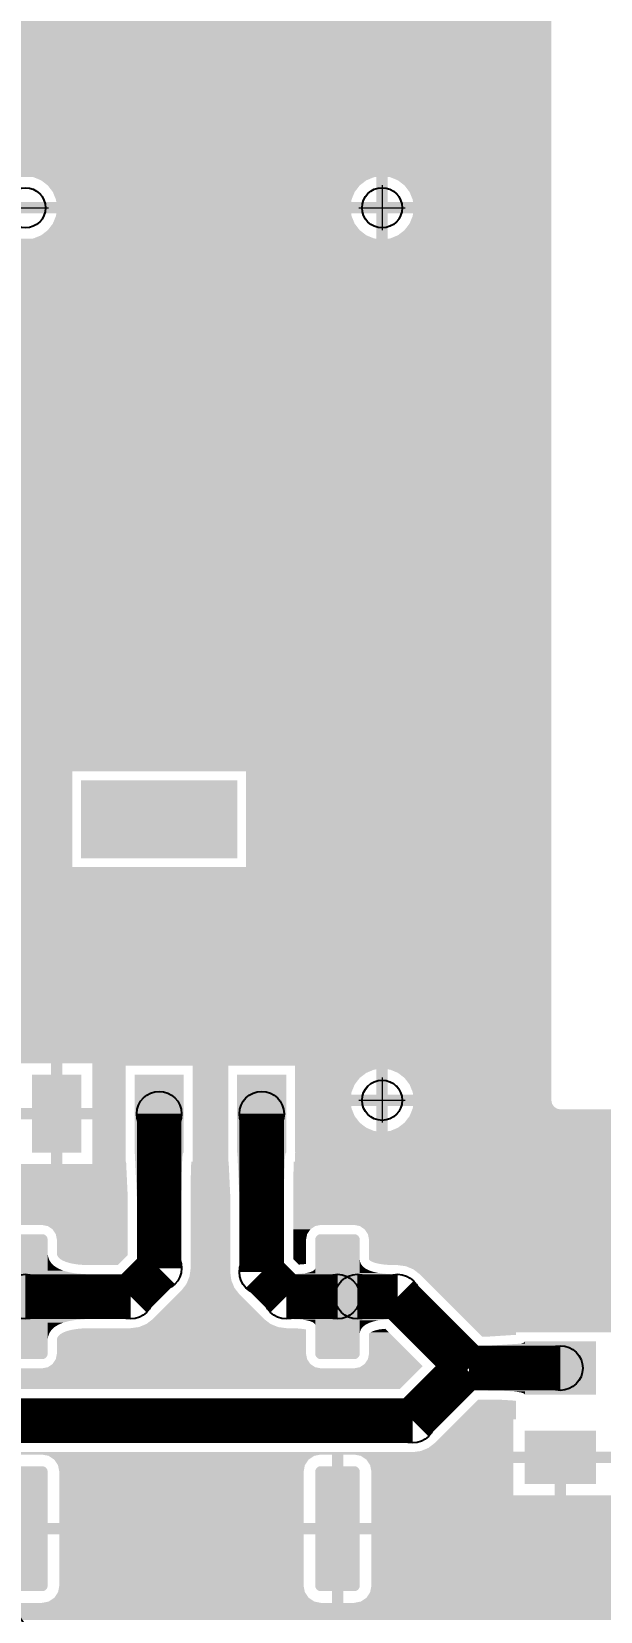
# Model space of a CAD drawing. Header units: millimetres. Extents: x -3633 to 871, y -630 to 261.
# Drawn here: x -1436.8 to -1411.1, y 56.4 to 127.5 of the extents above; entities that cross this region are included whole.
import ezdxf

# ---------------------------------------------------------------- set-up
doc = ezdxf.new("R2010")
doc.units = ezdxf.units.MM
for name, color, linetype in [('DRILL', 7, 'Continuous'), ('DRILL GOST', 7, 'Continuous'), ('TOP_LAYER', 7, 'Continuous'), ('TOP_PASTE', 8, 'Continuous')]:
    doc.layers.add(name, color=color, linetype=linetype)
doc.layers.add('Размерные линии', color=7, linetype='Continuous', lineweight=15)
doc.styles.add('Main', font='isocpeur.ttf', dxfattribs={"height": 3})
doc.dimstyles.new('ISO-25', dxfattribs={"dimtxt": 3, "dimasz": 4, "dimexe": 1.25, "dimexo": 0.625, "dimtad": 1, "dimtoh": 1, "dimtxsty": 'Main', "dimcen": 2.5, "dimadec": 0, "dimazin": 0, "dimtfac": 1, "dimtmove": 0, "dimatfit": 3, "dimfxl": 1, "dimarcsym": 0})

# ---------------------------------------------------------------- blocks, each defined once
blk = doc.blocks.new('ROUND_26')
blk.add_circle((0, 0), 0.0177)
blk = doc.blocks.new('RECTANGLE_23')
blk.add_solid([(0.0217, 0.0344), (0.0217, -0.0344), (-0.0217, 0.0344), (-0.0217, -0.0344)])
blk = doc.blocks.new('RECTANGLE_25')
blk.add_solid([(0.0689, 0.0344), (0.0689, -0.0344), (-0.0689, 0.0344), (-0.0689, -0.0344)])
blk = doc.blocks.new('RECTANGLE_ROUNDED_21')
for points in [[(-0.0197, 0.0502), (-0.0196, 0.0508), (0.0197, 0.0502), (0.0196, 0.0508)], [(-0.0197, -0.0502), (-0.0197, 0.0502), (0.0197, -0.0502), (0.0197, 0.0502)], [(-0.0196, 0.0508), (-0.0195, 0.0514), (0.0196, 0.0508), (0.0195, 0.0514)], [(-0.0195, 0.0514), (-0.0194, 0.0519), (0.0195, 0.0514), (0.0194, 0.0519)], [(-0.0194, 0.0519), (-0.0191, 0.0525), (0.0194, 0.0519), (0.0191, 0.0525)], [(-0.0191, 0.0525), (-0.0188, 0.053), (0.0191, 0.0525), (0.0188, 0.053)], [(-0.0188, 0.053), (-0.0184, 0.0535), (0.0188, 0.053), (0.0184, 0.0535)], [(-0.0184, 0.0535), (-0.018, 0.0539), (0.0184, 0.0535), (0.018, 0.0539)], [(-0.018, 0.0539), (-0.0176, 0.0542), (0.018, 0.0539), (0.0176, 0.0542)], [(-0.0176, 0.0542), (-0.0171, 0.0546), (0.0176, 0.0542), (0.0171, 0.0546)], [(-0.0171, 0.0546), (-0.0165, 0.0548), (0.0171, 0.0546), (0.0165, 0.0548)], [(-0.0165, 0.0548), (-0.0159, 0.055), (0.0165, 0.0548), (0.0159, 0.055)], [(-0.0159, 0.055), (-0.0154, 0.0551), (0.0159, 0.055), (0.0154, 0.0551)], [(-0.0154, 0.0551), (-0.0148, 0.0551), (0.0154, 0.0551), (0.0148, 0.0551)], [(-0.0196, -0.0508), (-0.0197, -0.0502), (0.0196, -0.0508), (0.0197, -0.0502)], [(-0.0195, -0.0514), (-0.0196, -0.0508), (0.0195, -0.0514), (0.0196, -0.0508)], [(-0.0194, -0.0519), (-0.0195, -0.0514), (0.0194, -0.0519), (0.0195, -0.0514)], [(-0.0191, -0.0525), (-0.0194, -0.0519), (0.0191, -0.0525), (0.0194, -0.0519)], [(-0.0188, -0.053), (-0.0191, -0.0525), (0.0188, -0.053), (0.0191, -0.0525)], [(-0.0184, -0.0535), (-0.0188, -0.053), (0.0184, -0.0535), (0.0188, -0.053)], [(-0.018, -0.0539), (-0.0184, -0.0535), (0.018, -0.0539), (0.0184, -0.0535)], [(-0.0176, -0.0542), (-0.018, -0.0539), (0.0176, -0.0542), (0.018, -0.0539)], [(-0.0171, -0.0546), (-0.0176, -0.0542), (0.0171, -0.0546), (0.0176, -0.0542)], [(-0.0165, -0.0548), (-0.0171, -0.0546), (0.0165, -0.0548), (0.0171, -0.0546)], [(-0.0159, -0.055), (-0.0165, -0.0548), (0.0159, -0.055), (0.0165, -0.0548)], [(-0.0154, -0.0551), (-0.0159, -0.055), (0.0154, -0.0551), (0.0159, -0.055)], [(-0.0148, -0.0551), (-0.0154, -0.0551), (0.0148, -0.0551), (0.0154, -0.0551)]]:
    blk.add_solid(points)
blk = doc.blocks.new('RECTANGLE_7')
blk.add_solid([(0.0315, 0.0236), (0.0315, -0.0236), (-0.0315, 0.0236), (-0.0315, -0.0236)])
blk = doc.blocks.new('ROUND_3')
blk.add_circle((0, 0), 0.0197)
blk = doc.blocks.new('RECTANGLE_22')
blk.add_solid([(0.0217, 0.0344), (0.0217, -0.0344), (-0.0217, 0.0344), (-0.0217, -0.0344)])
blk = doc.blocks.new('*D91')
at = {"color": 0, "lineweight": -2, "transparency": 16777216}
for p, q in [((-1382.193, 119.578), (-1360.962, 119.589)), ((-1411.781, 48.205), (-1396.785, 33.176))]:
    blk.add_line(p, q, dxfattribs=at)
blk.add_arc((-1482.949, 119.528), 120.737, 316.83604, 358.1304, dxfattribs=at)
at = {"color": 0, "transparency": 16777216}
for points in [[(-1362.943, 115.6), (-1361.609, 115.578), (-1362.212, 119.588)], [(-1394.405, 36.469), (-1395.362, 37.397), (-1397.668, 34.061)]]:
    blk.add_solid(points, dxfattribs=at)
at = {"layer": 'Defpoints', "color": 0, "transparency": 16777216}
for p in [(-1482.949, 119.528), (-1382.818, 119.578), (-1378.421, 59.101), (-1412.223, 48.648)]:
    blk.add_point(p, dxfattribs=at)
at = {"color": 0, "transparency": 16777216, "insert": (-1372.706, 75.763), "char_height": 3, "attachment_point": 5, "rotation": 68.34751, "style": 'Main'}
blk.add_mtext('45°', dxfattribs=at)
blk = doc.blocks.new('*D92')
at = {"color": 0, "lineweight": -2, "transparency": 16777216}
for p, q in [((-1482.949, 119.528), (-1424.411, 38.291)), ((-1407.295, 14.539), (-1422.072, 35.045)), ((-1392.217, 14.539), (-1407.295, 14.539))]:
    blk.add_line(p, q, dxfattribs=at)
blk.add_arc((-1482.949, 119.528), 100.131, 305.06073, 314.58013, dxfattribs=at)
at = {"color": 0, "transparency": 16777216}
blk.add_solid([(-1421.531, 35.435), (-1422.613, 34.656), (-1424.411, 38.291)], dxfattribs=at)
at = {"layer": 'Defpoints', "color": 0, "transparency": 16777216}
for p in [(-1482.949, 119.528), (-1424.411, 38.291)]:
    blk.add_point(p, dxfattribs=at)
at = {"color": 0, "transparency": 16777216, "insert": (-1395.217, 16.664), "char_height": 3, "attachment_point": 5, "style": 'Main'}
blk.add_mtext('R50', dxfattribs=at)

msp = doc.modelspace()

# ---------------------------------------------------------------- linework, layer by layer
at = {"layer": 'DRILL', "lineweight": 0}
for p, q in [((-1420.967, 120.597), (-1420.967, 118.575)), ((-1438.072, 119.578), (-1435.989, 119.578)), ((-1422.009, 119.578), (-1419.925, 119.578)), ((-1420.967, 80.44), (-1420.967, 78.418)), ((-1422.009, 79.421), (-1419.925, 79.421))]:
    msp.add_line(p, q, dxfattribs=at)
at = {"layer": 'DRILL GOST', "lineweight": 0}
for centre in [(-1437.031, 119.578), (-1420.967, 119.578), (-1420.967, 79.421)]:
    msp.add_circle(centre, 0.911, dxfattribs=at)
at = {"layer": 'TOP_LAYER', "const_width": 2.008, "elevation": 0}
for points in [[(-1431.007, 71.865), (-1431.007, 78.818)], [(-1426.389, 71.691), (-1426.389, 78.818)], [(-1432.286, 70.586), (-1431.007, 71.865)], [(-1426.389, 71.691), (-1425.284, 70.586)], [(-1437.031, 70.586), (-1432.286, 70.586)], [(-1425.284, 70.586), (-1422.976, 70.586)], [(-1422.09, 70.586), (-1420.266, 70.586)], [(-1420.266, 70.586), (-1417.054, 67.373)], [(-1419.592, 65.008), (-1417.226, 67.373)], [(-1417.054, 67.373), (-1412.936, 67.373)], [(-1438.921, 65.008), (-1419.592, 65.008)]]:
    msp.add_lwpolyline(points, dxfattribs=at)
at = {"layer": 'TOP_LAYER'}
for points in [[(-1435.88, 79.073), (-1435.88, 81.085), (-1435.37, 79.073), (-1435.37, 81.085)], [(-1435.88, 76.551), (-1435.88, 78.563), (-1435.37, 76.551), (-1435.37, 78.563)], [(-1432.104, 77.047), (-1432.105, 77.067), (-1429.927, 77.047), (-1429.909, 77.067)], [(-1432.102, 76.987), (-1432.104, 77.047), (-1429.943, 76.987), (-1429.927, 77.047)], [(-1432.097, 76.887), (-1432.102, 76.987), (-1429.957, 76.887), (-1429.943, 76.987)], [(-1432.09, 76.746), (-1432.097, 76.887), (-1429.969, 76.746), (-1429.957, 76.887)], [(-1427.486, 77.047), (-1427.487, 77.067), (-1425.309, 77.047), (-1425.291, 77.067)], [(-1427.483, 76.987), (-1427.486, 77.047), (-1425.325, 76.987), (-1425.309, 77.047)], [(-1427.479, 76.887), (-1427.483, 76.987), (-1425.339, 76.887), (-1425.325, 76.987)], [(-1427.472, 76.746), (-1427.479, 76.887), (-1425.351, 76.746), (-1425.339, 76.887)], [(-1432.045, 75.782), (-1432.09, 76.746), (-1429.999, 75.782), (-1429.969, 76.746)], [(-1427.427, 75.782), (-1427.472, 76.746), (-1425.381, 75.782), (-1425.351, 76.746)], [(-1432.011, 75.06), (-1432.045, 75.782), (-1430.003, 75.06), (-1429.999, 75.782)], [(-1427.393, 75.06), (-1427.427, 75.782), (-1425.385, 75.06), (-1425.381, 75.782)], [(-1436.034, 72.403), (-1436.034, 72.594), (-1436.014, 72.403), (-1436.034, 72.594)], [(-1436.034, 72.232), (-1436.034, 72.403), (-1435.954, 72.232), (-1436.014, 72.403)], [(-1436.034, 72.082), (-1436.034, 72.232), (-1435.853, 72.082), (-1435.954, 72.232)], [(-1436.034, 71.951), (-1436.034, 72.082), (-1435.712, 71.951), (-1435.853, 72.082)], [(-1436.034, 71.841), (-1436.034, 71.951), (-1435.531, 71.841), (-1435.712, 71.951)], [(-1436.034, 71.75), (-1436.034, 71.841), (-1435.309, 71.75), (-1435.531, 71.841)], [(-1424.025, 71.783), (-1423.985, 71.834), (-1423.972, 71.783), (-1423.972, 71.834)], [(-1423.985, 71.834), (-1423.972, 71.892), (-1423.972, 71.834), (-1423.972, 71.892)], [(-1421.979, 72.159), (-1421.979, 72.293), (-1421.962, 72.159), (-1421.979, 72.293)], [(-1421.979, 72.04), (-1421.979, 72.159), (-1421.911, 72.04), (-1421.962, 72.159)], [(-1421.979, 71.934), (-1421.979, 72.04), (-1421.825, 71.934), (-1421.911, 72.04)], [(-1421.979, 71.843), (-1421.979, 71.934), (-1421.705, 71.843), (-1421.825, 71.934)], [(-1421.979, 71.766), (-1421.979, 71.843), (-1421.551, 71.766), (-1421.705, 71.843)], [(-1436.034, 71.68), (-1436.034, 71.75), (-1435.047, 71.68), (-1435.309, 71.75)], [(-1436.034, 71.63), (-1436.034, 71.68), (-1434.745, 71.63), (-1435.047, 71.68)], [(-1436.034, 71.6), (-1436.034, 71.63), (-1434.403, 71.6), (-1434.745, 71.63)], [(-1436.034, 71.59), (-1436.034, 71.6), (-1434.02, 71.59), (-1434.403, 71.6)], [(-1436.034, 69.582), (-1436.034, 71.59), (-1434.02, 69.582), (-1434.02, 71.59)], [(-1425.284, 71.59), (-1425.035, 71.593), (-1423.972, 71.59), (-1423.972, 71.593)], [(-1425.284, 69.582), (-1425.284, 71.59), (-1423.972, 69.582), (-1423.972, 71.59)], [(-1425.035, 71.593), (-1424.444, 71.638), (-1423.972, 71.593), (-1423.972, 71.638)], [(-1424.444, 71.638), (-1424.3, 71.665), (-1423.972, 71.638), (-1423.972, 71.665)], [(-1424.3, 71.665), (-1424.182, 71.698), (-1423.972, 71.665), (-1423.972, 71.698)], [(-1424.182, 71.698), (-1424.09, 71.738), (-1423.972, 71.698), (-1423.972, 71.738)], [(-1424.09, 71.738), (-1424.025, 71.783), (-1423.972, 71.738), (-1423.972, 71.783)], [(-1421.979, 71.702), (-1421.979, 71.766), (-1421.363, 71.702), (-1421.551, 71.766)], [(-1421.979, 71.653), (-1421.979, 71.702), (-1421.14, 71.653), (-1421.363, 71.702)], [(-1421.979, 71.618), (-1421.979, 71.653), (-1420.883, 71.618), (-1421.14, 71.653)], [(-1421.979, 71.597), (-1421.979, 71.618), (-1420.592, 71.597), (-1420.883, 71.618)], [(-1421.979, 71.59), (-1421.979, 71.597), (-1420.266, 71.59), (-1420.592, 71.597)], [(-1421.979, 69.582), (-1421.979, 71.59), (-1420.266, 69.582), (-1420.266, 71.59)], [(-1436.034, 69.572), (-1436.034, 69.582), (-1434.403, 69.572), (-1434.02, 69.582)], [(-1436.034, 69.542), (-1436.034, 69.572), (-1434.745, 69.542), (-1434.403, 69.572)], [(-1436.034, 69.492), (-1436.034, 69.542), (-1435.047, 69.492), (-1434.745, 69.542)], [(-1436.034, 69.421), (-1436.034, 69.492), (-1435.309, 69.421), (-1435.047, 69.492)], [(-1436.034, 69.331), (-1436.034, 69.421), (-1435.531, 69.331), (-1435.309, 69.421)], [(-1436.034, 69.221), (-1436.034, 69.331), (-1435.712, 69.221), (-1435.531, 69.331)], [(-1436.034, 69.09), (-1436.034, 69.221), (-1435.853, 69.09), (-1435.712, 69.221)], [(-1436.034, 68.939), (-1436.034, 69.09), (-1435.954, 68.939), (-1435.853, 69.09)], [(-1425.035, 69.579), (-1425.284, 69.582), (-1423.972, 69.579), (-1423.972, 69.582)], [(-1424.615, 69.555), (-1425.035, 69.579), (-1423.972, 69.555), (-1423.972, 69.579)], [(-1424.444, 69.534), (-1424.615, 69.555), (-1423.972, 69.534), (-1423.972, 69.555)], [(-1424.3, 69.506), (-1424.444, 69.534), (-1423.972, 69.506), (-1423.972, 69.534)], [(-1424.182, 69.473), (-1424.3, 69.506), (-1423.972, 69.473), (-1423.972, 69.506)], [(-1424.09, 69.434), (-1424.182, 69.473), (-1423.972, 69.434), (-1423.972, 69.473)], [(-1424.025, 69.389), (-1424.09, 69.434), (-1423.972, 69.389), (-1423.972, 69.434)], [(-1423.985, 69.337), (-1424.025, 69.389), (-1423.972, 69.337), (-1423.972, 69.389)], [(-1423.972, 69.28), (-1423.985, 69.337), (-1423.972, 69.28), (-1423.972, 69.337)], [(-1421.979, 69.575), (-1421.979, 69.582), (-1420.592, 69.575), (-1420.266, 69.582)], [(-1421.979, 69.519), (-1421.979, 69.575), (-1421.14, 69.519), (-1420.592, 69.575)], [(-1421.979, 69.47), (-1421.979, 69.519), (-1421.363, 69.47), (-1421.14, 69.519)], [(-1421.979, 69.406), (-1421.979, 69.47), (-1421.551, 69.406), (-1421.363, 69.47)], [(-1421.979, 69.329), (-1421.979, 69.406), (-1421.705, 69.329), (-1421.551, 69.406)], [(-1421.979, 69.238), (-1421.979, 69.329), (-1421.825, 69.238), (-1421.705, 69.329)], [(-1421.979, 69.132), (-1421.979, 69.238), (-1421.911, 69.132), (-1421.825, 69.238)], [(-1421.979, 69.013), (-1421.979, 69.132), (-1421.962, 69.013), (-1421.911, 69.132)], [(-1421.979, 68.879), (-1421.979, 69.013), (-1421.979, 68.879), (-1421.962, 69.013)], [(-1436.034, 68.769), (-1436.034, 68.939), (-1436.014, 68.769), (-1435.954, 68.939)], [(-1436.034, 68.578), (-1436.034, 68.769), (-1436.034, 68.578), (-1436.014, 68.769)], [(-1416.544, 68.377), (-1416.163, 68.379), (-1414.536, 68.377), (-1414.536, 68.379)], [(-1416.544, 66.369), (-1416.544, 68.377), (-1414.536, 66.369), (-1414.536, 68.377)], [(-1416.163, 68.379), (-1414.717, 68.473), (-1414.536, 68.379), (-1414.536, 68.473)], [(-1414.717, 68.473), (-1414.617, 68.502), (-1414.536, 68.473), (-1414.536, 68.502)], [(-1414.617, 68.502), (-1414.557, 68.535), (-1414.536, 68.502), (-1414.536, 68.535)], [(-1414.557, 68.535), (-1414.536, 68.572), (-1414.536, 68.535), (-1414.536, 68.572)], [(-1415.52, 66.352), (-1416.544, 66.369), (-1414.536, 66.352), (-1414.536, 66.369)], [(-1415.038, 66.321), (-1415.52, 66.352), (-1414.536, 66.321), (-1414.536, 66.352)], [(-1414.858, 66.299), (-1415.038, 66.321), (-1414.536, 66.299), (-1414.536, 66.321)], [(-1414.717, 66.274), (-1414.858, 66.299), (-1414.536, 66.274), (-1414.536, 66.299)], [(-1414.617, 66.245), (-1414.717, 66.274), (-1414.536, 66.245), (-1414.536, 66.274)], [(-1414.557, 66.212), (-1414.617, 66.245), (-1414.536, 66.212), (-1414.536, 66.245)], [(-1414.536, 66.175), (-1414.557, 66.212), (-1414.536, 66.175), (-1414.536, 66.212)]]:
    msp.add_solid(points, dxfattribs=at)
at = {"layer": 'TOP_PASTE'}
msp.add_circle((-1483.212, 119.578), 110, dxfattribs=at)
for points in [[(-1459.415, 120.97), (-1459.415, 135.016), (-1413.346, 120.97), (-1413.346, 135.016)], [(-1436.662, 120.955), (-1436.776, 120.97), (-1421.336, 120.955), (-1421.222, 120.97)], [(-1436.318, 120.813), (-1436.662, 120.955), (-1421.68, 120.813), (-1421.336, 120.955)], [(-1421.222, 119.833), (-1421.222, 120.97), (-1420.712, 119.833), (-1420.712, 120.97)], [(-1420.598, 120.955), (-1420.712, 120.97), (-1413.346, 120.955), (-1413.346, 120.97)], [(-1420.254, 120.813), (-1420.598, 120.955), (-1413.346, 120.813), (-1413.346, 120.955)], [(-1436.023, 120.586), (-1436.318, 120.813), (-1421.975, 120.586), (-1421.68, 120.813)], [(-1435.796, 120.291), (-1436.023, 120.586), (-1422.202, 120.291), (-1421.975, 120.586)], [(-1435.654, 119.947), (-1435.796, 120.291), (-1422.344, 119.947), (-1422.202, 120.291)], [(-1419.959, 120.586), (-1420.254, 120.813), (-1413.346, 120.586), (-1413.346, 120.813)], [(-1419.732, 120.291), (-1419.959, 120.586), (-1413.346, 120.291), (-1413.346, 120.586)], [(-1419.59, 119.947), (-1419.732, 120.291), (-1413.346, 119.947), (-1413.346, 120.291)], [(-1459.415, 119.323), (-1459.415, 119.833), (-1413.346, 119.323), (-1413.346, 119.833)], [(-1435.639, 119.833), (-1435.654, 119.947), (-1422.359, 119.833), (-1422.344, 119.947)], [(-1419.575, 119.833), (-1419.59, 119.947), (-1413.346, 119.833), (-1413.346, 119.947)], [(-1436.023, 118.57), (-1435.796, 118.865), (-1421.975, 118.57), (-1422.202, 118.865)], [(-1435.796, 118.865), (-1435.654, 119.209), (-1422.202, 118.865), (-1422.344, 119.209)], [(-1435.654, 119.209), (-1435.639, 119.323), (-1422.344, 119.209), (-1422.359, 119.323)], [(-1421.222, 118.186), (-1421.222, 119.323), (-1420.712, 118.186), (-1420.712, 119.323)], [(-1419.959, 118.57), (-1419.732, 118.865), (-1413.346, 118.57), (-1413.346, 118.865)], [(-1419.732, 118.865), (-1419.59, 119.209), (-1413.346, 118.865), (-1413.346, 119.209)], [(-1419.59, 119.209), (-1419.575, 119.323), (-1413.346, 119.209), (-1413.346, 119.323)], [(-1459.415, 104.14), (-1459.415, 118.186), (-1413.346, 104.14), (-1413.346, 118.186)], [(-1436.776, 118.186), (-1436.662, 118.201), (-1421.222, 118.186), (-1421.336, 118.201)], [(-1436.662, 118.201), (-1436.318, 118.343), (-1421.336, 118.201), (-1421.68, 118.343)], [(-1436.318, 118.343), (-1436.023, 118.57), (-1421.68, 118.343), (-1421.975, 118.57)], [(-1420.712, 118.186), (-1420.598, 118.201), (-1413.346, 118.186), (-1413.346, 118.201)], [(-1420.598, 118.201), (-1420.254, 118.343), (-1413.346, 118.201), (-1413.346, 118.343)], [(-1420.254, 118.343), (-1419.959, 118.57), (-1413.346, 118.343), (-1413.346, 118.57)], [(-1447.895, 104.05), (-1448.576, 104.14), (-1413.346, 104.05), (-1413.346, 104.14)], [(-1447.26, 103.787), (-1447.895, 104.05), (-1413.346, 103.787), (-1413.346, 104.05)], [(-1446.714, 103.369), (-1447.26, 103.787), (-1413.346, 103.369), (-1413.346, 103.787)], [(-1446.296, 102.824), (-1446.714, 103.369), (-1413.346, 102.824), (-1413.346, 103.369)], [(-1446.033, 102.189), (-1446.296, 102.824), (-1413.346, 102.189), (-1413.346, 102.824)], [(-1445.943, 101.507), (-1446.033, 102.189), (-1413.346, 101.507), (-1413.346, 102.189)], [(-1446.033, 100.826), (-1445.943, 101.507), (-1413.346, 100.826), (-1413.346, 101.507)], [(-1446.296, 100.191), (-1446.033, 100.826), (-1413.346, 100.191), (-1413.346, 100.826)], [(-1447.26, 99.227), (-1446.714, 99.645), (-1413.346, 99.227), (-1413.346, 99.645)], [(-1446.714, 99.645), (-1446.296, 100.191), (-1413.346, 99.645), (-1413.346, 100.191)], [(-1459.415, 97.524), (-1459.415, 98.874), (-1413.346, 97.524), (-1413.346, 98.874)], [(-1448.576, 98.874), (-1447.895, 98.964), (-1413.346, 98.874), (-1413.346, 98.964)], [(-1447.895, 98.964), (-1447.26, 99.227), (-1413.346, 98.964), (-1413.346, 99.227)], [(-1458.684, 97.511), (-1459.415, 97.524), (-1413.346, 97.511), (-1413.346, 97.524)], [(-1456.29, 97.433), (-1456.682, 97.511), (-1413.346, 97.433), (-1413.346, 97.511)], [(-1455.958, 97.211), (-1456.29, 97.433), (-1413.346, 97.211), (-1413.346, 97.433)], [(-1454.88, 96.133), (-1455.958, 97.211), (-1413.346, 96.133), (-1413.346, 97.211)], [(-1454.658, 95.801), (-1454.88, 96.133), (-1413.346, 95.801), (-1413.346, 96.133)], [(-1454.58, 95.409), (-1454.658, 95.801), (-1413.346, 95.409), (-1413.346, 95.801)], [(-1454.58, 94.229), (-1454.58, 95.409), (-1413.346, 94.229), (-1413.346, 95.409)], [(-1454.58, 89.912), (-1454.58, 94.229), (-1434.922, 89.912), (-1434.922, 94.229)], [(-1427.092, 89.912), (-1427.092, 94.229), (-1413.346, 89.912), (-1413.346, 94.229)], [(-1454.58, 86.173), (-1454.58, 89.912), (-1413.346, 86.173), (-1413.346, 89.912)], [(-1441.563, 81.085), (-1441.563, 86.173), (-1413.346, 81.085), (-1413.346, 86.173)], [(-1434.011, 80.977), (-1434.011, 81.085), (-1413.346, 80.977), (-1413.346, 81.085)], [(-1434.011, 79.073), (-1434.011, 80.977), (-1432.513, 79.073), (-1432.513, 80.977)], [(-1429.501, 77.095), (-1429.501, 80.977), (-1427.895, 77.095), (-1427.895, 80.977)], [(-1424.883, 80.813), (-1424.883, 80.977), (-1413.346, 80.813), (-1413.346, 80.977)], [(-1424.883, 80.798), (-1424.883, 80.813), (-1421.336, 80.798), (-1421.222, 80.813)], [(-1424.883, 80.655), (-1424.883, 80.798), (-1421.68, 80.655), (-1421.336, 80.798)], [(-1424.883, 80.429), (-1424.883, 80.655), (-1421.975, 80.429), (-1421.68, 80.655)], [(-1424.883, 80.133), (-1424.883, 80.429), (-1422.202, 80.133), (-1421.975, 80.429)], [(-1421.222, 79.676), (-1421.222, 80.813), (-1420.712, 79.676), (-1420.712, 80.813)], [(-1420.598, 80.798), (-1420.712, 80.813), (-1413.346, 80.798), (-1413.346, 80.813)], [(-1420.254, 80.655), (-1420.598, 80.798), (-1413.346, 80.655), (-1413.346, 80.798)], [(-1419.959, 80.429), (-1420.254, 80.655), (-1413.346, 80.429), (-1413.346, 80.655)], [(-1419.732, 80.133), (-1419.959, 80.429), (-1413.346, 80.133), (-1413.346, 80.429)], [(-1424.883, 79.79), (-1424.883, 80.133), (-1422.344, 79.79), (-1422.202, 80.133)], [(-1424.883, 79.676), (-1424.883, 79.79), (-1422.359, 79.676), (-1422.344, 79.79)], [(-1424.883, 79.421), (-1424.883, 79.676), (-1413.346, 79.421), (-1413.346, 79.676)], [(-1419.59, 79.79), (-1419.732, 80.133), (-1413.346, 79.79), (-1413.346, 80.133)], [(-1419.575, 79.676), (-1419.59, 79.79), (-1413.346, 79.676), (-1413.346, 79.79)], [(-1441.563, 78.563), (-1441.563, 79.073), (-1432.513, 78.563), (-1432.513, 79.073)], [(-1424.883, 79.264), (-1424.883, 79.421), (-1413.315, 79.264), (-1413.346, 79.421)], [(-1424.883, 79.166), (-1424.883, 79.264), (-1413.249, 79.166), (-1413.315, 79.264)], [(-1424.883, 79.052), (-1424.883, 79.166), (-1422.344, 79.052), (-1422.359, 79.166)], [(-1424.883, 78.708), (-1424.883, 79.052), (-1422.202, 78.708), (-1422.344, 79.052)], [(-1421.222, 78.028), (-1421.222, 79.166), (-1420.712, 78.028), (-1420.712, 79.166)], [(-1419.688, 78.814), (-1419.607, 79.011), (-1380.245, 78.814), (-1380.172, 79.011)], [(-1419.607, 79.011), (-1419.594, 79.042), (-1412.936, 79.011), (-1413.093, 79.042)], [(-1419.594, 79.042), (-1419.59, 79.052), (-1413.093, 79.042), (-1413.107, 79.052)], [(-1419.59, 79.052), (-1419.579, 79.131), (-1413.107, 79.052), (-1413.226, 79.131)], [(-1419.579, 79.131), (-1419.575, 79.166), (-1413.226, 79.131), (-1413.249, 79.166)], [(-1434.011, 77.076), (-1434.011, 78.563), (-1432.513, 77.076), (-1432.513, 78.563)], [(-1424.883, 78.412), (-1424.883, 78.708), (-1421.975, 78.412), (-1422.202, 78.708)], [(-1424.883, 78.186), (-1424.883, 78.412), (-1421.68, 78.186), (-1421.975, 78.412)], [(-1420.254, 78.186), (-1419.959, 78.412), (-1380.511, 78.186), (-1380.415, 78.412)], [(-1419.959, 78.412), (-1419.732, 78.708), (-1380.415, 78.412), (-1380.29, 78.708)], [(-1419.732, 78.708), (-1419.688, 78.814), (-1380.29, 78.708), (-1380.245, 78.814)], [(-1424.883, 78.043), (-1424.883, 78.186), (-1421.336, 78.043), (-1421.68, 78.186)], [(-1424.883, 78.028), (-1424.883, 78.043), (-1421.222, 78.028), (-1421.336, 78.043)], [(-1424.883, 77.095), (-1424.883, 78.028), (-1380.972, 77.095), (-1380.577, 78.028)], [(-1420.712, 78.028), (-1420.598, 78.043), (-1380.577, 78.028), (-1380.571, 78.043)], [(-1420.598, 78.043), (-1420.254, 78.186), (-1380.571, 78.043), (-1380.511, 78.186)], [(-1434.011, 77.067), (-1434.011, 77.076), (-1432.515, 77.067), (-1432.513, 77.076)], [(-1434.011, 77.059), (-1434.011, 77.067), (-1432.513, 77.059), (-1432.515, 77.067)], [(-1434.011, 77.057), (-1434.011, 77.059), (-1432.513, 77.057), (-1432.513, 77.059)], [(-1434.011, 77.048), (-1434.011, 77.057), (-1432.514, 77.048), (-1432.513, 77.057)], [(-1434.011, 77.02), (-1434.011, 77.048), (-1432.513, 77.02), (-1432.514, 77.048)], [(-1434.011, 76.66), (-1434.011, 77.02), (-1432.513, 76.66), (-1432.513, 77.02)], [(-1429.5, 77.091), (-1429.501, 77.095), (-1427.895, 77.091), (-1427.895, 77.095)], [(-1429.501, 77.083), (-1429.5, 77.091), (-1427.895, 77.083), (-1427.895, 77.091)], [(-1429.501, 77.076), (-1429.501, 77.083), (-1427.895, 77.076), (-1427.895, 77.083)], [(-1429.499, 77.067), (-1429.501, 77.076), (-1427.897, 77.067), (-1427.895, 77.076)], [(-1429.501, 77.059), (-1429.499, 77.067), (-1427.895, 77.059), (-1427.897, 77.067)], [(-1429.501, 77.057), (-1429.501, 77.059), (-1427.895, 77.057), (-1427.895, 77.059)], [(-1429.501, 77.048), (-1429.501, 77.057), (-1427.896, 77.048), (-1427.895, 77.057)], [(-1429.501, 77.02), (-1429.501, 77.048), (-1427.895, 77.02), (-1427.896, 77.048)], [(-1429.501, 76.66), (-1429.501, 77.02), (-1427.895, 76.66), (-1427.895, 77.02)], [(-1424.882, 77.091), (-1424.883, 77.095), (-1380.973, 77.091), (-1380.972, 77.095)], [(-1424.883, 77.083), (-1424.882, 77.091), (-1380.977, 77.083), (-1380.973, 77.091)], [(-1424.883, 77.076), (-1424.883, 77.083), (-1380.98, 77.076), (-1380.977, 77.083)], [(-1424.881, 77.067), (-1424.883, 77.076), (-1380.983, 77.067), (-1380.98, 77.076)], [(-1424.883, 77.059), (-1424.881, 77.067), (-1380.987, 77.059), (-1380.983, 77.067)], [(-1424.883, 76.66), (-1424.883, 77.059), (-1381.155, 76.66), (-1380.987, 77.059)], [(-1441.563, 75.14), (-1441.563, 76.551), (-1432.425, 75.14), (-1432.491, 76.551)], [(-1434.011, 76.551), (-1434.011, 76.66), (-1432.491, 76.551), (-1432.496, 76.66)], [(-1429.589, 75.791), (-1429.562, 76.66), (-1427.837, 75.791), (-1427.878, 76.66)], [(-1424.971, 75.791), (-1424.944, 76.66), (-1381.522, 75.791), (-1381.155, 76.66)], [(-1429.589, 75.14), (-1429.589, 75.791), (-1427.807, 75.14), (-1427.837, 75.791)], [(-1424.971, 74.559), (-1424.971, 75.791), (-1382.043, 74.559), (-1381.522, 75.791)], [(-1441.563, 73.811), (-1441.563, 75.14), (-1432.425, 73.811), (-1432.425, 75.14)], [(-1429.589, 71.865), (-1429.589, 75.14), (-1427.807, 71.865), (-1427.807, 75.14)], [(-1424.971, 73.811), (-1424.971, 74.559), (-1382.396, 73.811), (-1382.043, 74.559)], [(-1436.023, 73.761), (-1436.278, 73.811), (-1432.425, 73.761), (-1432.425, 73.811)], [(-1435.807, 73.616), (-1436.023, 73.761), (-1432.425, 73.616), (-1432.425, 73.761)], [(-1435.663, 73.401), (-1435.807, 73.616), (-1432.425, 73.401), (-1432.425, 73.616)], [(-1435.612, 73.146), (-1435.663, 73.401), (-1432.425, 73.146), (-1432.425, 73.401)], [(-1424.971, 73.761), (-1424.971, 73.811), (-1423.983, 73.761), (-1423.729, 73.811)], [(-1424.971, 73.616), (-1424.971, 73.761), (-1424.199, 73.616), (-1423.983, 73.761)], [(-1424.971, 73.401), (-1424.971, 73.616), (-1424.343, 73.401), (-1424.199, 73.616)], [(-1424.971, 73.146), (-1424.971, 73.401), (-1424.394, 73.146), (-1424.343, 73.401)], [(-1421.968, 73.761), (-1422.223, 73.811), (-1382.42, 73.761), (-1382.396, 73.811)], [(-1421.752, 73.616), (-1421.968, 73.761), (-1382.488, 73.616), (-1382.42, 73.761)], [(-1421.608, 73.401), (-1421.752, 73.616), (-1382.59, 73.401), (-1382.488, 73.616)], [(-1421.557, 73.146), (-1421.608, 73.401), (-1382.711, 73.146), (-1382.59, 73.401)], [(-1435.612, 72.498), (-1435.612, 73.146), (-1432.425, 72.498), (-1432.425, 73.146)], [(-1424.971, 72.278), (-1424.971, 73.146), (-1424.394, 72.278), (-1424.394, 73.146)], [(-1421.557, 72.254), (-1421.557, 73.146), (-1383.132, 72.254), (-1382.711, 73.146)], [(-1435.612, 72.494), (-1435.612, 72.498), (-1432.425, 72.494), (-1432.425, 72.498)], [(-1435.597, 72.452), (-1435.612, 72.494), (-1432.425, 72.452), (-1432.425, 72.494)], [(-1435.585, 72.417), (-1435.597, 72.452), (-1432.46, 72.417), (-1432.425, 72.452)], [(-1435.539, 72.349), (-1435.585, 72.417), (-1432.527, 72.349), (-1432.46, 72.417)], [(-1435.464, 72.28), (-1435.539, 72.349), (-1432.597, 72.28), (-1432.527, 72.349)], [(-1435.346, 72.208), (-1435.464, 72.28), (-1432.669, 72.208), (-1432.597, 72.28)], [(-1435.178, 72.139), (-1435.346, 72.208), (-1432.738, 72.139), (-1432.669, 72.208)], [(-1434.961, 72.081), (-1435.178, 72.139), (-1432.796, 72.081), (-1432.738, 72.139)], [(-1434.694, 72.036), (-1434.961, 72.081), (-1432.84, 72.036), (-1432.796, 72.081)], [(-1434.38, 72.009), (-1434.694, 72.036), (-1432.868, 72.009), (-1432.84, 72.036)], [(-1434.177, 72.004), (-1434.38, 72.009), (-1432.873, 72.004), (-1432.868, 72.009)], [(-1429.612, 71.691), (-1429.589, 71.865), (-1427.807, 71.691), (-1427.807, 71.865)], [(-1424.758, 72.064), (-1424.971, 72.278), (-1424.394, 72.064), (-1424.394, 72.278)], [(-1424.738, 72.045), (-1424.758, 72.064), (-1424.498, 72.045), (-1424.394, 72.064)], [(-1424.721, 72.028), (-1424.738, 72.045), (-1424.721, 72.028), (-1424.498, 72.045)], [(-1421.538, 72.23), (-1421.557, 72.254), (-1383.143, 72.23), (-1383.132, 72.254)], [(-1421.487, 72.192), (-1421.538, 72.23), (-1383.162, 72.192), (-1383.143, 72.23)], [(-1421.393, 72.144), (-1421.487, 72.192), (-1383.184, 72.144), (-1383.162, 72.192)], [(-1421.253, 72.097), (-1421.393, 72.144), (-1383.206, 72.097), (-1383.184, 72.144)], [(-1421.068, 72.056), (-1421.253, 72.097), (-1383.226, 72.056), (-1383.206, 72.097)], [(-1420.84, 72.025), (-1421.068, 72.056), (-1383.24, 72.025), (-1383.226, 72.056)], [(-1420.573, 72.006), (-1420.84, 72.025), (-1383.249, 72.006), (-1383.24, 72.025)], [(-1420.459, 72.004), (-1420.573, 72.006), (-1383.251, 72.004), (-1383.249, 72.006)], [(-1419.899, 71.955), (-1420.266, 72.004), (-1383.273, 71.955), (-1383.251, 72.004)], [(-1419.558, 71.814), (-1419.899, 71.955), (-1383.34, 71.814), (-1383.273, 71.955)], [(-1419.264, 71.588), (-1419.558, 71.814), (-1383.447, 71.588), (-1383.34, 71.814)], [(-1429.913, 70.982), (-1429.779, 71.156), (-1427.617, 70.982), (-1427.689, 71.156)], [(-1429.779, 71.156), (-1429.71, 71.324), (-1427.689, 71.156), (-1427.758, 71.324)], [(-1429.71, 71.324), (-1429.638, 71.498), (-1427.758, 71.324), (-1427.781, 71.498)], [(-1429.638, 71.498), (-1429.612, 71.691), (-1427.781, 71.498), (-1427.807, 71.691)], [(-1418.058, 70.382), (-1419.264, 71.588), (-1384.017, 70.382), (-1383.447, 71.588)], [(-1431.284, 69.583), (-1430.179, 70.688), (-1426.286, 69.583), (-1427.391, 70.688)], [(-1430.179, 70.688), (-1430.005, 70.862), (-1427.391, 70.688), (-1427.525, 70.862)], [(-1430.005, 70.862), (-1429.913, 70.982), (-1427.525, 70.862), (-1427.617, 70.982)], [(-1416.657, 68.981), (-1418.058, 70.382), (-1384.752, 68.981), (-1384.017, 70.382)], [(-1435.464, 68.892), (-1435.346, 68.964), (-1424.394, 68.892), (-1424.394, 68.964)], [(-1435.346, 68.964), (-1435.178, 69.033), (-1424.394, 68.964), (-1424.394, 69.033)], [(-1435.178, 69.033), (-1434.961, 69.091), (-1424.394, 69.033), (-1424.394, 69.091)], [(-1434.961, 69.091), (-1434.861, 69.108), (-1424.394, 69.091), (-1424.394, 69.108)], [(-1434.861, 69.108), (-1434.732, 69.129), (-1424.394, 69.108), (-1424.508, 69.129)], [(-1434.732, 69.129), (-1434.694, 69.135), (-1424.508, 69.129), (-1424.559, 69.135)], [(-1434.694, 69.135), (-1434.563, 69.147), (-1424.559, 69.135), (-1424.652, 69.147)], [(-1434.563, 69.147), (-1434.38, 69.163), (-1424.652, 69.147), (-1424.933, 69.163)], [(-1434.38, 69.163), (-1434.177, 69.168), (-1424.933, 69.163), (-1425.025, 69.168)], [(-1432.286, 69.168), (-1431.919, 69.217), (-1425.284, 69.168), (-1425.651, 69.217)], [(-1431.919, 69.217), (-1431.577, 69.358), (-1425.651, 69.217), (-1425.993, 69.358)], [(-1431.577, 69.358), (-1431.284, 69.583), (-1425.993, 69.358), (-1426.286, 69.583)], [(-1421.538, 68.942), (-1421.487, 68.98), (-1420.627, 68.942), (-1420.665, 68.98)], [(-1421.487, 68.98), (-1421.393, 69.027), (-1420.665, 68.98), (-1420.713, 69.027)], [(-1421.393, 69.027), (-1421.253, 69.074), (-1420.713, 69.027), (-1420.76, 69.074)], [(-1421.253, 69.074), (-1421.075, 69.114), (-1420.76, 69.074), (-1420.799, 69.114)], [(-1421.075, 69.114), (-1420.825, 69.139), (-1420.799, 69.114), (-1420.825, 69.139)], [(-1416.655, 68.98), (-1416.657, 68.981), (-1414.545, 68.98), (-1414.536, 68.981)], [(-1416.544, 68.868), (-1416.655, 68.98), (-1414.944, 68.868), (-1414.944, 68.98)], [(-1414.528, 68.98), (-1414.536, 68.981), (-1384.753, 68.98), (-1384.752, 68.981)], [(-1435.612, 68.678), (-1435.585, 68.754), (-1424.394, 68.678), (-1424.394, 68.754)], [(-1435.612, 68.673), (-1435.612, 68.678), (-1424.394, 68.673), (-1424.394, 68.678)], [(-1435.612, 68.026), (-1435.612, 68.673), (-1424.394, 68.026), (-1424.394, 68.673)], [(-1435.585, 68.754), (-1435.539, 68.822), (-1424.394, 68.754), (-1424.394, 68.822)], [(-1435.539, 68.822), (-1435.464, 68.892), (-1424.394, 68.822), (-1424.394, 68.892)], [(-1421.557, 68.918), (-1421.538, 68.942), (-1420.603, 68.918), (-1420.627, 68.942)], [(-1421.557, 68.917), (-1421.557, 68.918), (-1420.603, 68.917), (-1420.603, 68.918)], [(-1421.557, 68.026), (-1421.557, 68.917), (-1419.711, 68.026), (-1420.603, 68.917)], [(-1416.467, 68.791), (-1416.544, 68.868), (-1416.14, 68.791), (-1414.944, 68.868)], [(-1436.023, 67.411), (-1435.807, 67.555), (-1423.983, 67.411), (-1424.199, 67.555)], [(-1435.807, 67.555), (-1435.663, 67.771), (-1424.199, 67.555), (-1424.343, 67.771)], [(-1435.663, 67.771), (-1435.612, 68.026), (-1424.343, 67.771), (-1424.394, 68.026)], [(-1421.896, 67.46), (-1421.752, 67.555), (-1419.145, 67.46), (-1419.241, 67.555)], [(-1421.752, 67.555), (-1421.608, 67.771), (-1419.241, 67.555), (-1419.457, 67.771)], [(-1421.608, 67.771), (-1421.557, 68.026), (-1419.457, 67.771), (-1419.711, 68.026)], [(-1441.671, 66.426), (-1440.736, 67.36), (-1420.179, 66.426), (-1419.244, 67.36)], [(-1436.278, 67.36), (-1436.023, 67.411), (-1423.729, 67.36), (-1423.983, 67.411)], [(-1422.223, 67.36), (-1421.968, 67.411), (-1419.244, 67.36), (-1419.193, 67.411)], [(-1421.968, 67.411), (-1421.896, 67.46), (-1419.193, 67.411), (-1419.145, 67.46)], [(-1417.523, 65.072), (-1416.698, 65.897), (-1414.944, 65.072), (-1414.944, 65.897)], [(-1416.698, 65.897), (-1416.682, 65.913), (-1414.944, 65.897), (-1415.076, 65.913)], [(-1416.682, 65.913), (-1416.652, 65.943), (-1415.076, 65.913), (-1415.537, 65.943)], [(-1416.652, 65.943), (-1416.639, 65.956), (-1415.537, 65.943), (-1416.299, 65.956)], [(-1418.589, 64.006), (-1417.523, 65.072), (-1415.053, 64.006), (-1415.053, 65.072)], [(-1418.883, 63.78), (-1418.589, 64.006), (-1415.053, 63.78), (-1415.053, 64.006)], [(-1438.443, 63.481), (-1438.334, 63.59), (-1387.792, 63.481), (-1387.729, 63.59)], [(-1435.981, 63.422), (-1436.278, 63.481), (-1424.025, 63.422), (-1423.729, 63.481)], [(-1435.729, 63.254), (-1435.981, 63.422), (-1424.277, 63.254), (-1424.025, 63.422)], [(-1423.231, 60.4), (-1423.231, 63.481), (-1422.721, 60.4), (-1422.721, 63.481)], [(-1421.926, 63.422), (-1422.223, 63.481), (-1387.827, 63.422), (-1387.792, 63.481)], [(-1421.674, 63.254), (-1421.926, 63.422), (-1387.924, 63.254), (-1387.827, 63.422)], [(-1419.592, 63.59), (-1419.423, 63.613), (-1387.729, 63.59), (-1387.716, 63.613)], [(-1419.423, 63.613), (-1419.225, 63.639), (-1415.053, 63.613), (-1415.053, 63.639)], [(-1419.225, 63.639), (-1418.883, 63.78), (-1415.053, 63.639), (-1415.053, 63.78)], [(-1435.561, 63.002), (-1435.729, 63.254), (-1424.445, 63.002), (-1424.277, 63.254)], [(-1435.502, 62.705), (-1435.561, 63.002), (-1424.504, 62.705), (-1424.445, 63.002)], [(-1435.502, 60.4), (-1435.502, 62.705), (-1424.504, 60.4), (-1424.504, 62.705)], [(-1421.573, 63.103), (-1421.674, 63.254), (-1388.012, 63.103), (-1387.924, 63.254)], [(-1421.506, 63.002), (-1421.573, 63.103), (-1415.053, 63.002), (-1415.053, 63.103)], [(-1421.447, 62.705), (-1421.506, 63.002), (-1415.053, 62.705), (-1415.053, 63.002)], [(-1421.447, 61.643), (-1421.447, 62.705), (-1415.053, 61.643), (-1415.053, 62.705)], [(-1413.191, 61.643), (-1413.191, 63.103), (-1412.681, 61.643), (-1412.681, 63.103)], [(-1421.447, 60.4), (-1421.447, 61.643), (-1389.686, 60.4), (-1388.895, 61.643)], [(-1442.034, 59.89), (-1441.524, 60.4), (-1390.011, 59.89), (-1389.686, 60.4)], [(-1435.502, 57.585), (-1435.502, 59.89), (-1424.504, 57.585), (-1424.504, 59.89)], [(-1423.231, 56.809), (-1423.231, 59.89), (-1422.721, 56.809), (-1422.721, 59.89)], [(-1421.447, 58.398), (-1421.447, 59.89), (-1390.961, 58.398), (-1390.011, 59.89)], [(-1421.447, 57.585), (-1421.447, 58.398), (-1391.527, 57.585), (-1390.961, 58.398)], [(-1435.561, 57.288), (-1435.502, 57.585), (-1424.445, 57.288), (-1424.504, 57.585)], [(-1421.506, 57.288), (-1421.447, 57.585), (-1391.734, 57.288), (-1391.527, 57.585)], [(-1436.278, 56.809), (-1435.981, 56.868), (-1423.729, 56.809), (-1424.025, 56.868)], [(-1435.981, 56.868), (-1435.729, 57.036), (-1424.025, 56.868), (-1424.277, 57.036)], [(-1435.729, 57.036), (-1435.561, 57.288), (-1424.277, 57.036), (-1424.445, 57.288)], [(-1422.223, 56.809), (-1421.926, 56.868), (-1392.068, 56.809), (-1392.027, 56.868)], [(-1421.926, 56.868), (-1421.674, 57.036), (-1392.027, 56.868), (-1391.91, 57.036)], [(-1421.674, 57.036), (-1421.506, 57.288), (-1391.91, 57.036), (-1391.734, 57.288)], [(-1486.621, 56.039), (-1485.851, 56.809), (-1392.605, 56.039), (-1392.068, 56.809)]]:
    msp.add_solid(points, dxfattribs=at)
at = {"layer": 'Размерные линии'}
msp.add_arc((-1482.949, 119.528), 100.131, 314.93776, 0.02869, dxfattribs=at)

# ---------------------------------------------------------------- block references
at = {"layer": 'TOP_LAYER', "xscale": 51, "yscale": 51, "zscale": 51}
for name, p in [('RECTANGLE_25', (-1431.007, 92.07)), ('RECTANGLE_22', (-1435.625, 78.818)), ('RECTANGLE_23', (-1431.007, 78.818)), ('RECTANGLE_23', (-1426.389, 78.818)), ('ROUND_3', (-1431.007, 78.818)), ('ROUND_3', (-1426.389, 78.818)), ('RECTANGLE_ROUNDED_21', (-1437.031, 70.586)), ('RECTANGLE_ROUNDED_21', (-1422.976, 70.586)), ('ROUND_3', (-1431.007, 71.865)), ('ROUND_3', (-1431.007, 71.865)), ('ROUND_3', (-1426.389, 71.691)), ('ROUND_3', (-1426.389, 71.691)), ('ROUND_3', (-1437.031, 70.586)), ('ROUND_3', (-1432.286, 70.586)), ('ROUND_3', (-1432.286, 70.586)), ('ROUND_3', (-1425.284, 70.586)), ('ROUND_3', (-1425.284, 70.586)), ('ROUND_3', (-1422.976, 70.586)), ('ROUND_3', (-1422.09, 70.586)), ('ROUND_3', (-1420.266, 70.586)), ('ROUND_3', (-1420.266, 70.586)), ('ROUND_3', (-1417.226, 67.373)), ('ROUND_3', (-1417.054, 67.373)), ('ROUND_3', (-1417.054, 67.373)), ('RECTANGLE_7', (-1412.936, 67.373)), ('ROUND_3', (-1412.936, 67.373)), ('ROUND_3', (-1419.592, 65.008)), ('ROUND_3', (-1419.592, 65.008)), ('RECTANGLE_7', (-1412.936, 63.358)), ('RECTANGLE_ROUNDED_21', (-1437.031, 60.145)), ('RECTANGLE_ROUNDED_21', (-1422.976, 60.145))]:
    msp.add_blockref(name, p, dxfattribs=at)
at = {"layer": 'TOP_PASTE', "xscale": 51, "yscale": 51, "zscale": 51}
for p in [(-1437.031, 119.578), (-1420.967, 119.578), (-1420.967, 79.421)]:
    msp.add_blockref('ROUND_26', p, dxfattribs=at)

# ---------------------------------------------------------------- dimensions: what is measured, and where the dimension line sits
dim = msp.add_angular_dim_3p(base=(-1378.421, 59.101), center=(-1482.949, 119.528), p1=(-1412.223, 48.648), p2=(-1382.818, 119.578), dimstyle='ISO-25')
dim.commit()
dim.dimension.update_dxf_attribs({"geometry": '*D91', "text_midpoint": (-1370.731, 74.979), "dimtype": 165})
dim = msp.add_radius_dim(center=(-1482.949, 119.528), mpoint=(-1424.411, 38.291), text='R50', dimstyle='ISO-25', override={"dimtxsty": 'Main'})
dim.commit()
dim.dimension.update_dxf_attribs({"geometry": '*D92', "text_midpoint": (-1395.217, 14.539), "dimtype": 164})

doc.saveas('drawing.dxf')
